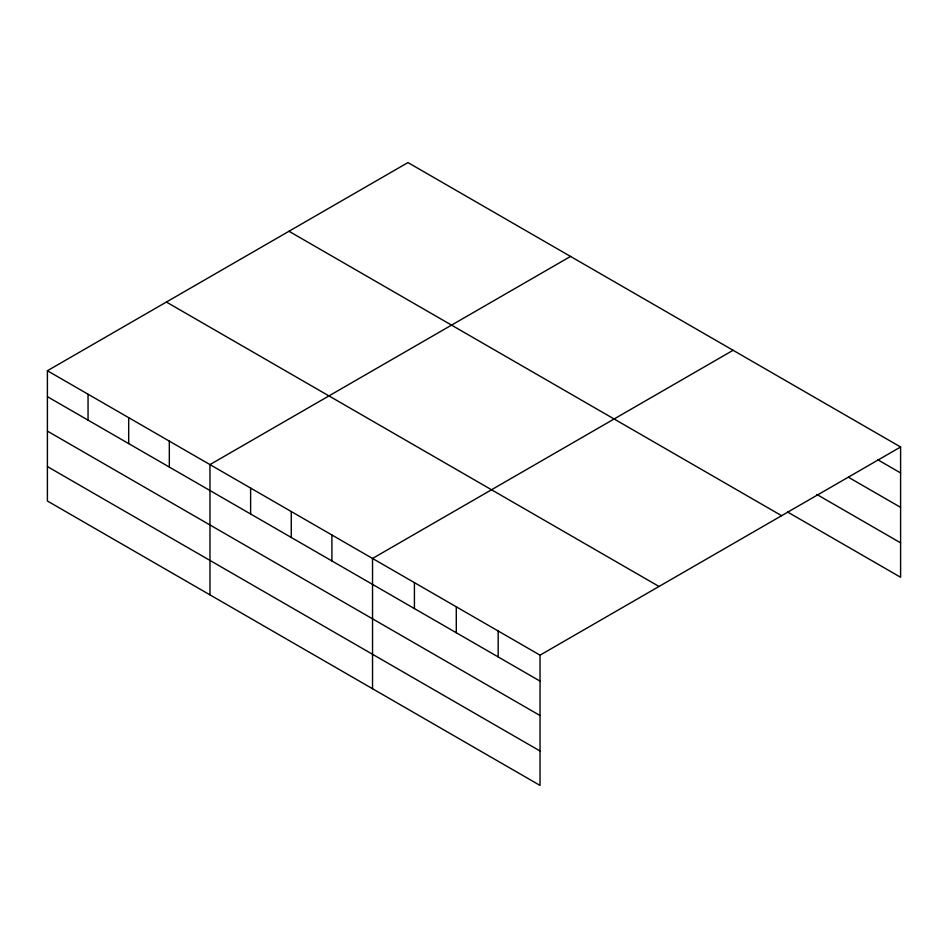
<?xml version="1.0" encoding="UTF-8"?>
<svg xmlns="http://www.w3.org/2000/svg" width="948" height="948" viewBox="0 0 948 948"><rect width="100%" height="100%" fill="white"/><g stroke="black" fill="none" stroke-linecap="round" stroke-linejoin="round"><path stroke-width="1.42" d="M47.4 370.739L540.04 655.163L540.04 785.43L47.4 501.006L47.4 370.739L407.96 162.57L900.6 446.994L900.6 577.261L787.67 512.062M570.53 256.434L209.97 464.591L209.97 594.87M733.1 350.286L372.54 558.455L372.54 688.722M540.04 655.163L900.6 446.994M877.765 459.744L900.6 472.934M848.579 477.33L900.6 507.358M816.856 494.477L900.6 542.837M288.974 231.265L781.614 515.688M166.386 302.045L659.026 586.468M47.4 396.667L540.04 681.102M47.4 431.103L540.04 715.527M47.4 466.57L540.04 750.994M498.174 630.989L498.174 656.917M456.296 606.815L456.296 632.743M414.418 582.629L414.418 608.569M331.907 534.992L331.907 560.932M291.261 511.529L291.261 537.457M250.616 488.066L250.616 513.994M169.325 441.128L169.325 467.068M128.691 417.665L128.691 443.605M88.046 394.202L88.046 420.142"/></g></svg>
